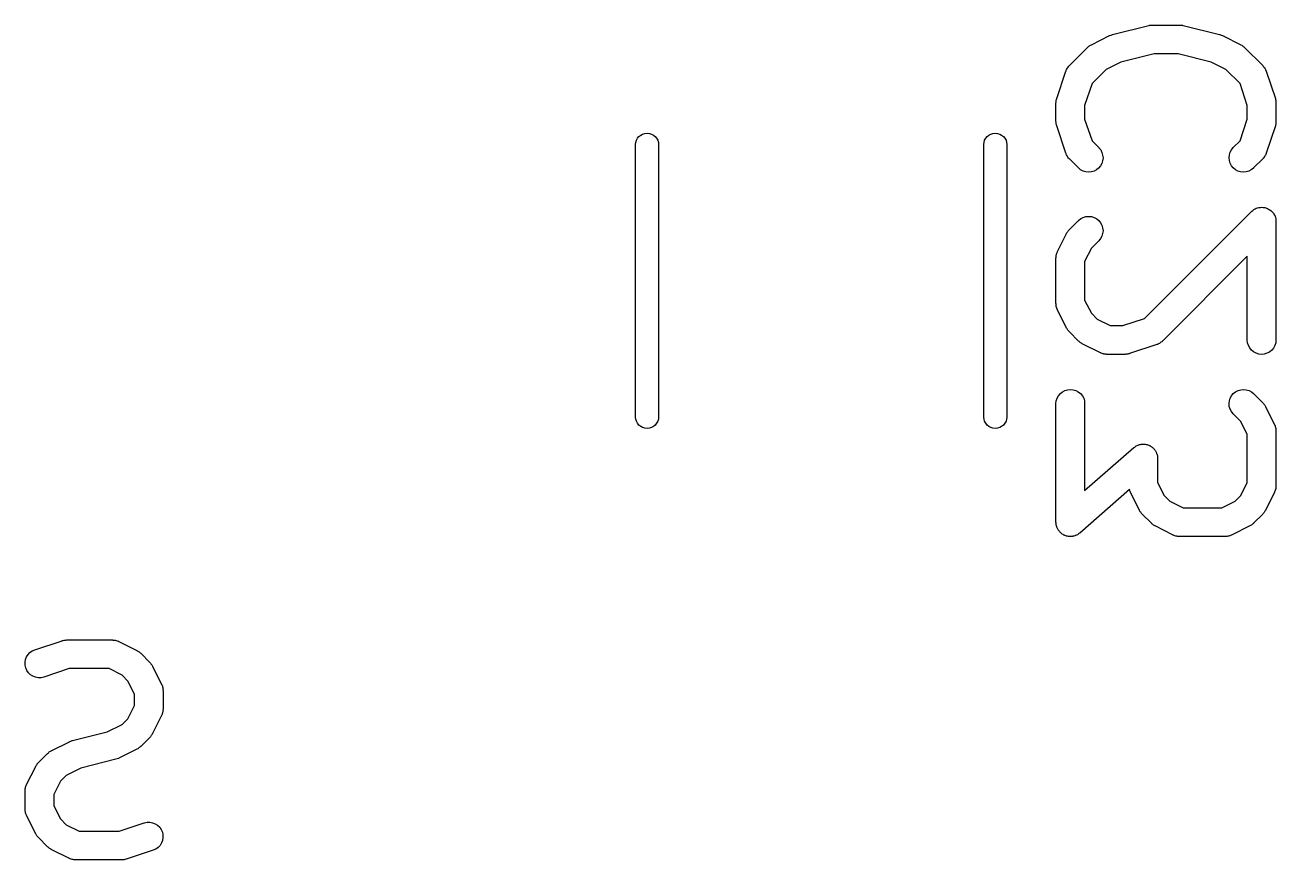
# Model space of a CAD drawing. Extents: x 60.5 to 142.6, y -115.4 to -60.2.
# Drawn here: x 105.94 to 112.48, y -93.53 to -89.16 of the extents above; entities that cross this region are included whole.
import ezdxf

# ---------------------------------------------------------------- set-up
doc = ezdxf.new("R2010")
doc.units = 0
doc.layers.add('BLACK', color=7, linetype='CONTINUOUS')

msp = doc.modelspace()

# ---------------------------------------------------------------- linework, layer by layer
at = {"layer": 'BLACK', "linetype": 'CONTINUOUS'}
for p, q in [((111.622, -89.213), (111.813, -89.1653)), ((111.813, -89.1653), (111.814, -89.1651)), ((111.814, -89.1651), (111.815, -89.1649)), ((111.815, -89.1649), (111.816, -89.1645)), ((111.816, -89.1645), (111.822, -89.1639)), ((111.822, -89.1639), (111.828, -89.1631)), ((111.828, -89.1631), (111.83, -89.1632)), ((111.83, -89.1632), (111.831, -89.1631)), ((111.831, -89.1631), (111.974, -89.1631)), ((111.974, -89.1631), (111.975, -89.1631)), ((111.975, -89.1631), (111.976, -89.1633)), ((111.976, -89.1633), (111.978, -89.1632)), ((111.978, -89.1632), (111.983, -89.1641)), ((111.983, -89.1641), (111.989, -89.1647)), ((111.989, -89.1647), (111.991, -89.1651)), ((111.991, -89.1651), (111.992, -89.1653)), ((111.992, -89.1653), (112.182, -89.213)), ((111.512, -89.2663), (111.607, -89.2186)), ((111.607, -89.2186), (111.608, -89.2182)), ((111.608, -89.2179), (111.615, -89.2155)), ((111.608, -89.218), (111.608, -89.2179)), ((111.608, -89.2182), (111.608, -89.218)), ((111.615, -89.2155), (111.622, -89.2131)), ((111.622, -89.2131), (111.622, -89.213)), ((111.622, -89.2131), (111.622, -89.2131)), ((112.182, -89.213), (112.183, -89.2132)), ((112.183, -89.2132), (112.184, -89.2133)), ((112.184, -89.2133), (112.184, -89.2134)), ((112.184, -89.2134), (112.191, -89.2159)), ((112.191, -89.2159), (112.197, -89.2183)), ((112.197, -89.2183), (112.198, -89.2185)), ((112.198, -89.2185), (112.198, -89.2186)), ((112.198, -89.2186), (112.293, -89.2663)), ((111.397, -89.3755), (111.492, -89.2803)), ((111.492, -89.2803), (111.493, -89.2796)), ((111.493, -89.2796), (111.496, -89.2769)), ((111.496, -89.2769), (111.499, -89.274)), ((111.499, -89.274), (111.502, -89.2724)), ((111.502, -89.2724), (111.504, -89.2704)), ((111.504, -89.2704), (111.508, -89.2685)), ((111.508, -89.2685), (111.512, -89.2663)), ((112.293, -89.2663), (112.294, -89.2667)), ((112.294, -89.2667), (112.298, -89.269)), ((112.298, -89.269), (112.301, -89.271)), ((112.301, -89.271), (112.304, -89.273)), ((112.304, -89.273), (112.306, -89.2747)), ((112.306, -89.2747), (112.309, -89.2776)), ((112.309, -89.2776), (112.313, -89.2803)), ((112.313, -89.2803), (112.408, -89.3755)), ((111.667, -89.3565), (111.59, -89.395)), ((111.84, -89.3131), (111.667, -89.3565)), ((111.965, -89.3131), (111.84, -89.3131)), ((112.138, -89.3565), (111.965, -89.3131)), ((112.215, -89.395), (112.138, -89.3565)), ((111.331, -89.5477), (111.379, -89.4049)), ((111.379, -89.4039), (111.38, -89.4019)), ((111.379, -89.4049), (111.379, -89.4039)), ((111.38, -89.4019), (111.381, -89.3997)), ((111.381, -89.3997), (111.383, -89.3952)), ((111.383, -89.3952), (111.385, -89.3906)), ((111.385, -89.3906), (111.387, -89.3888)), ((111.387, -89.3888), (111.388, -89.3868)), ((111.388, -89.3868), (111.391, -89.3829)), ((111.391, -89.3829), (111.394, -89.3787)), ((111.394, -89.3787), (111.396, -89.3772)), ((111.396, -89.3772), (111.397, -89.3755)), ((111.59, -89.395), (111.516, -89.4691)), ((112.289, -89.4691), (112.215, -89.395)), ((112.408, -89.3755), (112.409, -89.3763)), ((112.409, -89.3763), (112.41, -89.378)), ((112.41, -89.378), (112.412, -89.3795)), ((112.412, -89.3795), (112.414, -89.3837)), ((112.414, -89.3837), (112.418, -89.3877)), ((112.418, -89.3877), (112.419, -89.3897)), ((112.419, -89.3897), (112.42, -89.3915)), ((112.42, -89.3915), (112.422, -89.3962)), ((112.422, -89.3962), (112.424, -89.4007)), ((112.424, -89.4007), (112.425, -89.4028)), ((112.425, -89.4028), (112.426, -89.4049)), ((112.426, -89.4049), (112.474, -89.5477)), ((111.516, -89.4691), (111.477, -89.5836)), ((112.327, -89.5836), (112.289, -89.4691)), ((111.327, -89.5704), (111.328, -89.5662)), ((111.327, -89.5714), (111.327, -89.5704)), ((111.328, -89.562), (111.329, -89.5589)), ((111.328, -89.5662), (111.328, -89.562)), ((111.329, -89.5558), (111.33, -89.5518)), ((111.329, -89.5589), (111.329, -89.5558)), ((111.33, -89.5518), (111.331, -89.5477)), ((112.474, -89.5477), (112.474, -89.5487)), ((112.474, -89.5487), (112.475, -89.5528)), ((112.475, -89.5528), (112.476, -89.5569)), ((112.476, -89.5569), (112.476, -89.56)), ((112.476, -89.56), (112.477, -89.563)), ((112.477, -89.563), (112.477, -89.5672)), ((112.477, -89.5672), (112.477, -89.5714)), ((111.327, -89.6667), (111.327, -89.5714)), ((111.477, -89.5836), (111.477, -89.6545)), ((112.327, -89.6545), (112.327, -89.5836)), ((112.477, -89.5714), (112.477, -89.6667)), ((111.328, -89.6709), (111.327, -89.6667)), ((111.328, -89.6751), (111.328, -89.6709)), ((111.329, -89.6781), (111.328, -89.6751)), ((111.329, -89.6812), (111.329, -89.6781)), ((111.33, -89.6853), (111.329, -89.6812)), ((111.331, -89.6894), (111.33, -89.6853)), ((111.331, -89.6904), (111.331, -89.6894)), ((111.379, -89.8332), (111.331, -89.6904)), ((111.477, -89.6545), (111.516, -89.769)), ((112.289, -89.769), (112.327, -89.6545)), ((112.474, -89.6904), (112.426, -89.8332)), ((112.476, -89.6823), (112.474, -89.6863)), ((112.474, -89.6863), (112.474, -89.6904)), ((112.477, -89.6761), (112.476, -89.6792)), ((112.476, -89.6792), (112.476, -89.6823)), ((112.477, -89.6667), (112.477, -89.6677)), ((112.477, -89.6677), (112.477, -89.6719)), ((112.477, -89.6719), (112.477, -89.6761)), ((109.131, -89.777), (109.134, -89.7657)), ((109.134, -89.7657), (109.14, -89.7553)), ((109.14, -89.7553), (109.147, -89.7461)), ((109.147, -89.7461), (109.157, -89.7386)), ((109.157, -89.7386), (109.167, -89.733)), ((109.167, -89.733), (109.178, -89.7296)), ((109.178, -89.7296), (109.19, -89.7285)), ((109.19, -89.7285), (109.202, -89.7296)), ((109.202, -89.7296), (109.213, -89.733)), ((109.213, -89.733), (109.223, -89.7386)), ((109.223, -89.7386), (109.233, -89.7461)), ((109.233, -89.7461), (109.24, -89.7553)), ((109.24, -89.7553), (109.246, -89.7657)), ((109.246, -89.7657), (109.249, -89.777)), ((110.951, -89.777), (110.954, -89.7657)), ((110.954, -89.7657), (110.96, -89.7553)), ((110.96, -89.7553), (110.967, -89.7461)), ((110.967, -89.7461), (110.977, -89.7386)), ((110.977, -89.7386), (110.987, -89.733)), ((110.987, -89.733), (110.998, -89.7296)), ((110.998, -89.7296), (111.01, -89.7285)), ((111.01, -89.7285), (111.022, -89.7296)), ((111.022, -89.7296), (111.033, -89.733)), ((111.033, -89.733), (111.043, -89.7386)), ((111.043, -89.7386), (111.053, -89.7461)), ((111.053, -89.7461), (111.06, -89.7553)), ((111.06, -89.7553), (111.066, -89.7657)), ((111.066, -89.7657), (111.069, -89.777)), ((109.13, -89.7858), (109.131, -89.777)), ((109.13, -91.2142), (109.13, -89.7858)), ((109.249, -89.777), (109.25, -89.7858)), ((109.25, -89.7858), (109.25, -91.2142)), ((110.95, -89.7858), (110.951, -89.777)), ((110.95, -91.2142), (110.95, -89.7858)), ((111.069, -89.777), (111.07, -89.7858)), ((111.07, -89.7858), (111.07, -91.2142)), ((111.516, -89.769), (111.551, -89.8041)), ((111.551, -89.8041), (111.551, -89.8049)), ((111.551, -89.8049), (111.561, -89.8163)), ((111.561, -89.8163), (111.567, -89.8293)), ((111.567, -89.8293), (111.571, -89.8433)), ((112.234, -89.8423), (112.238, -89.8283)), ((112.238, -89.8283), (112.245, -89.8154)), ((112.245, -89.8154), (112.254, -89.8041)), ((112.254, -89.8041), (112.289, -89.769)), ((111.38, -89.8353), (111.379, -89.8332)), ((111.38, -89.8374), (111.38, -89.8353)), ((111.383, -89.8419), (111.38, -89.8374)), ((111.385, -89.8466), (111.383, -89.8419)), ((111.386, -89.8484), (111.385, -89.8466)), ((111.387, -89.8504), (111.386, -89.8484)), ((111.39, -89.8544), (111.387, -89.8504)), ((111.393, -89.8586), (111.39, -89.8544)), ((111.395, -89.8601), (111.393, -89.8586)), ((111.396, -89.8618), (111.395, -89.8601)), ((111.397, -89.8626), (111.396, -89.8618)), ((111.445, -89.9102), (111.397, -89.8626)), ((111.567, -89.8864), (111.56, -89.8993)), ((111.571, -89.8725), (111.567, -89.8864)), ((111.571, -89.8433), (111.573, -89.8579)), ((111.573, -89.8579), (111.571, -89.8725)), ((112.232, -89.8569), (112.234, -89.8423)), ((112.234, -89.8715), (112.232, -89.8569)), ((112.238, -89.8855), (112.234, -89.8715)), ((112.245, -89.8984), (112.238, -89.8855)), ((112.408, -89.8626), (112.36, -89.9102)), ((112.409, -89.8609), (112.408, -89.8626)), ((112.411, -89.8594), (112.409, -89.8609)), ((112.414, -89.8552), (112.411, -89.8594)), ((112.417, -89.8512), (112.414, -89.8552)), ((112.418, -89.8493), (112.417, -89.8512)), ((112.419, -89.8475), (112.418, -89.8493)), ((112.422, -89.8429), (112.419, -89.8475)), ((112.424, -89.8383), (112.422, -89.8429)), ((112.425, -89.8362), (112.424, -89.8383)), ((112.426, -89.8342), (112.425, -89.8362)), ((112.426, -89.8332), (112.426, -89.8342)), ((111.456, -89.9195), (111.445, -89.9102)), ((111.469, -89.9264), (111.456, -89.9195)), ((111.483, -89.9307), (111.469, -89.9264)), ((111.497, -89.9321), (111.483, -89.9307)), ((111.512, -89.9308), (111.497, -89.9321)), ((111.526, -89.9266), (111.512, -89.9308)), ((111.539, -89.9198), (111.526, -89.9266)), ((111.55, -89.9105), (111.539, -89.9198)), ((111.56, -89.8993), (111.55, -89.9105)), ((112.254, -89.9098), (112.245, -89.8984)), ((112.265, -89.9192), (112.254, -89.9098)), ((112.278, -89.9262), (112.265, -89.9192)), ((112.292, -89.9306), (112.278, -89.9262)), ((112.306, -89.9321), (112.292, -89.9306)), ((112.321, -89.9309), (112.306, -89.9321)), ((112.335, -89.9268), (112.321, -89.9309)), ((112.348, -89.92), (112.335, -89.9268)), ((112.359, -89.9109), (112.348, -89.92)), ((112.36, -89.9102), (112.359, -89.9109)), ((111.79, -90.6964), (112.349, -90.1374)), ((112.349, -90.1374), (112.35, -90.1369)), ((112.35, -90.1367), (112.356, -90.1322)), ((112.35, -90.1369), (112.35, -90.1367)), ((112.35, -90.1369), (112.35, -90.1369)), ((112.35, -90.1369), (112.35, -90.1369)), ((112.356, -90.1322), (112.361, -90.1277)), ((112.361, -90.1277), (112.362, -90.1276)), ((112.361, -90.1277), (112.361, -90.1277)), ((112.362, -90.1276), (112.368, -90.1243)), ((112.368, -90.1243), (112.374, -90.1209)), ((112.374, -90.1209), (112.375, -90.1208)), ((112.374, -90.1209), (112.374, -90.1209)), ((112.375, -90.1208), (112.381, -90.1188)), ((112.381, -90.1188), (112.388, -90.1168)), ((112.388, -90.1168), (112.388, -90.1168)), ((112.388, -90.1168), (112.389, -90.1168)), ((112.389, -90.1168), (112.396, -90.1161)), ((112.396, -90.1161), (112.403, -90.1155)), ((112.403, -90.1155), (112.403, -90.1155)), ((112.403, -90.1155), (112.41, -90.1162)), ((112.403, -90.1155), (112.403, -90.1155)), ((112.41, -90.1162), (112.417, -90.117)), ((112.417, -90.117), (112.418, -90.117)), ((112.418, -90.117), (112.418, -90.1171)), ((112.418, -90.1171), (112.424, -90.1192)), ((112.424, -90.1192), (112.431, -90.1213)), ((112.431, -90.1213), (112.432, -90.1214)), ((112.432, -90.1214), (112.432, -90.1214)), ((112.432, -90.1214), (112.438, -90.1249)), ((112.438, -90.1249), (112.444, -90.1283)), ((112.444, -90.1283), (112.444, -90.1284)), ((112.444, -90.1284), (112.445, -90.1284)), ((112.445, -90.1284), (112.45, -90.133)), ((112.45, -90.133), (112.456, -90.1376)), ((112.456, -90.1376), (112.456, -90.1377)), ((112.456, -90.1377), (112.456, -90.1378)), ((112.456, -90.1378), (112.46, -90.1433)), ((112.46, -90.1433), (112.465, -90.149)), ((112.465, -90.149), (112.465, -90.1491)), ((112.465, -90.1491), (112.465, -90.1492)), ((112.465, -90.1492), (112.468, -90.1556)), ((112.468, -90.1556), (112.472, -90.1619)), ((111.397, -90.2327), (111.445, -90.1851)), ((111.445, -90.1843), (111.457, -90.1752)), ((111.445, -90.1851), (111.445, -90.1843)), ((111.457, -90.1752), (111.47, -90.1685)), ((111.47, -90.1685), (111.484, -90.1644)), ((111.484, -90.1644), (111.498, -90.1631)), ((111.498, -90.1631), (111.513, -90.1647)), ((111.513, -90.1647), (111.527, -90.1691)), ((111.527, -90.1691), (111.54, -90.1761)), ((111.54, -90.1761), (111.551, -90.1854)), ((111.551, -90.1854), (111.56, -90.1968)), ((111.56, -90.1968), (111.567, -90.2098)), ((111.567, -90.2098), (111.571, -90.2238)), ((111.571, -90.2238), (111.573, -90.2384)), ((112.472, -90.1619), (112.472, -90.162)), ((112.472, -90.162), (112.472, -90.1621)), ((112.472, -90.1621), (112.474, -90.1691)), ((112.474, -90.1691), (112.476, -90.1759)), ((112.476, -90.1759), (112.476, -90.176)), ((112.476, -90.176), (112.476, -90.1762)), ((112.476, -90.1762), (112.477, -90.1833)), ((112.477, -90.1833), (112.477, -90.1905)), ((112.477, -90.1905), (112.477, -90.8095)), ((111.335, -90.3474), (111.383, -90.2522)), ((111.383, -90.2512), (111.386, -90.2477)), ((111.383, -90.2522), (111.383, -90.2512)), ((111.386, -90.2477), (111.388, -90.244)), ((111.388, -90.244), (111.39, -90.2416)), ((111.39, -90.2416), (111.391, -90.239)), ((111.391, -90.239), (111.394, -90.2359)), ((111.394, -90.2359), (111.397, -90.2327)), ((111.56, -90.2798), (111.551, -90.2911)), ((111.567, -90.2669), (111.56, -90.2798)), ((111.571, -90.2529), (111.567, -90.2669)), ((111.573, -90.2384), (111.571, -90.2529)), ((111.332, -90.3563), (111.333, -90.3514)), ((111.333, -90.3514), (111.335, -90.3495)), ((111.335, -90.3495), (111.335, -90.3474)), ((111.512, -90.3301), (111.477, -90.3987)), ((111.551, -90.2911), (111.512, -90.3301)), ((111.327, -90.3799), (111.328, -90.3777)), ((111.327, -90.381), (111.327, -90.3799)), ((111.327, -90.619), (111.327, -90.381)), ((111.328, -90.3704), (111.329, -90.3654)), ((111.328, -90.3755), (111.328, -90.3704)), ((111.328, -90.3777), (111.328, -90.3755)), ((111.329, -90.3654), (111.33, -90.3633)), ((111.33, -90.3611), (111.332, -90.3563)), ((111.33, -90.3633), (111.33, -90.3611)), ((111.477, -90.3987), (111.477, -90.6013)), ((112.327, -90.3715), (111.884, -90.8149)), ((112.327, -90.8095), (112.327, -90.3715)), ((111.477, -90.6013), (111.512, -90.6699)), ((111.328, -90.6212), (111.327, -90.619)), ((111.328, -90.6234), (111.328, -90.6212)), ((111.328, -90.6285), (111.328, -90.6234)), ((111.329, -90.6336), (111.328, -90.6285)), ((111.329, -90.6357), (111.329, -90.6336)), ((111.33, -90.6379), (111.329, -90.6357)), ((111.332, -90.6427), (111.33, -90.6379)), ((111.333, -90.6476), (111.332, -90.6427)), ((111.334, -90.6496), (111.333, -90.6476)), ((111.335, -90.6516), (111.334, -90.6496)), ((111.335, -90.6526), (111.335, -90.6516)), ((111.383, -90.7478), (111.335, -90.6526)), ((111.512, -90.6699), (111.542, -90.7003)), ((111.542, -90.7003), (111.611, -90.7345)), ((111.611, -90.7345), (111.676, -90.7345)), ((111.676, -90.7345), (111.79, -90.6964)), ((111.385, -90.7514), (111.383, -90.7478)), ((111.387, -90.7551), (111.385, -90.7514)), ((111.389, -90.7576), (111.387, -90.7551)), ((111.391, -90.7602), (111.389, -90.7576)), ((111.394, -90.7633), (111.391, -90.7602)), ((111.396, -90.7666), (111.394, -90.7633)), ((111.397, -90.7673), (111.396, -90.7666)), ((111.445, -90.8149), (111.397, -90.7673)), ((112.329, -90.8241), (112.327, -90.8095)), ((112.477, -90.8106), (112.476, -90.8251)), ((112.477, -90.8095), (112.477, -90.8106)), ((111.448, -90.8176), (111.445, -90.8149)), ((111.451, -90.8205), (111.448, -90.8176)), ((111.453, -90.8222), (111.451, -90.8205)), ((111.456, -90.8242), (111.453, -90.8222)), ((111.46, -90.8262), (111.456, -90.8242)), ((111.463, -90.8285), (111.46, -90.8262)), ((111.464, -90.829), (111.463, -90.8285)), ((111.559, -90.8766), (111.464, -90.829)), ((111.561, -90.8774), (111.559, -90.8766)), ((111.563, -90.8785), (111.561, -90.8774)), ((111.855, -90.8331), (111.712, -90.8807)), ((111.857, -90.8322), (111.855, -90.8331)), ((111.859, -90.8315), (111.857, -90.8322)), ((111.863, -90.8292), (111.859, -90.8315)), ((111.868, -90.8271), (111.863, -90.8292)), ((111.87, -90.8258), (111.868, -90.8271)), ((111.872, -90.8248), (111.87, -90.8258)), ((111.876, -90.8216), (111.872, -90.8248)), ((111.88, -90.8186), (111.876, -90.8216)), ((111.882, -90.8171), (111.88, -90.8186)), ((111.883, -90.8157), (111.882, -90.8171)), ((111.884, -90.8149), (111.883, -90.8157)), ((112.333, -90.8381), (112.329, -90.8241)), ((112.34, -90.851), (112.333, -90.8381)), ((112.349, -90.8624), (112.34, -90.851)), ((112.36, -90.8717), (112.349, -90.8624)), ((112.373, -90.8787), (112.36, -90.8717)), ((112.443, -90.8723), (112.43, -90.8791)), ((112.455, -90.8631), (112.443, -90.8723)), ((112.464, -90.8519), (112.455, -90.8631)), ((112.471, -90.8391), (112.464, -90.8519)), ((112.476, -90.8251), (112.471, -90.8391)), ((111.568, -90.88), (111.563, -90.8785)), ((111.573, -90.8818), (111.568, -90.88)), ((111.575, -90.8822), (111.573, -90.8818)), ((111.577, -90.8829), (111.575, -90.8822)), ((111.582, -90.8835), (111.577, -90.8829)), ((111.587, -90.8843), (111.582, -90.8835)), ((111.59, -90.8843), (111.587, -90.8843)), ((111.592, -90.8845), (111.59, -90.8843)), ((111.593, -90.8845), (111.592, -90.8845)), ((111.688, -90.8845), (111.593, -90.8845)), ((111.692, -90.8841), (111.688, -90.8845)), ((111.697, -90.8841), (111.692, -90.8841)), ((111.7, -90.8834), (111.697, -90.8841)), ((111.703, -90.8831), (111.7, -90.8834)), ((111.707, -90.8819), (111.703, -90.8831)), ((111.711, -90.881), (111.707, -90.8819)), ((111.712, -90.8807), (111.711, -90.881)), ((112.387, -90.883), (112.373, -90.8787)), ((112.402, -90.8845), (112.387, -90.883)), ((112.416, -90.8832), (112.402, -90.8845)), ((112.43, -90.8791), (112.416, -90.8832)), ((111.361, -91.0801), (111.374, -91.0733)), ((111.374, -91.0733), (111.388, -91.0692)), ((111.388, -91.0692), (111.403, -91.0679)), ((111.403, -91.0679), (111.417, -91.0694)), ((111.417, -91.0694), (111.431, -91.0737)), ((111.431, -91.0737), (111.444, -91.0807)), ((112.266, -91.0802), (112.279, -91.0734)), ((112.279, -91.0734), (112.293, -91.0692)), ((112.293, -91.0692), (112.307, -91.0679)), ((112.307, -91.0679), (112.322, -91.0693)), ((112.322, -91.0693), (112.336, -91.0736)), ((112.336, -91.0736), (112.349, -91.0805)), ((111.327, -91.1418), (111.329, -91.1273)), ((111.329, -91.1273), (111.333, -91.1133)), ((111.333, -91.1133), (111.34, -91.1005)), ((111.34, -91.1005), (111.35, -91.0893)), ((111.35, -91.0893), (111.361, -91.0801)), ((111.444, -91.0807), (111.456, -91.09)), ((111.456, -91.09), (111.465, -91.1014)), ((111.465, -91.1014), (111.472, -91.1143)), ((111.472, -91.1143), (111.476, -91.1283)), ((111.476, -91.1283), (111.477, -91.1429)), ((112.232, -91.1421), (112.234, -91.1275)), ((112.234, -91.1275), (112.238, -91.1136)), ((112.238, -91.1136), (112.245, -91.1007)), ((112.245, -91.1007), (112.254, -91.0895)), ((112.254, -91.0895), (112.266, -91.0802)), ((112.349, -91.0805), (112.36, -91.0898)), ((112.36, -91.0898), (112.408, -91.1374)), ((112.408, -91.1374), (112.409, -91.1382)), ((112.409, -91.1382), (112.411, -91.1415)), ((111.327, -91.1429), (111.327, -91.1418)), ((111.327, -91.7619), (111.327, -91.1429)), ((111.477, -91.1429), (111.477, -91.5966)), ((112.233, -91.1567), (112.232, -91.1421)), ((112.238, -91.1707), (112.233, -91.1567)), ((112.244, -91.1837), (112.238, -91.1707)), ((112.253, -91.1951), (112.244, -91.1837)), ((112.254, -91.1959), (112.253, -91.1951)), ((112.293, -91.2349), (112.254, -91.1959)), ((112.411, -91.1415), (112.414, -91.1445)), ((112.414, -91.1445), (112.416, -91.1472)), ((112.416, -91.1472), (112.418, -91.1496)), ((112.418, -91.1496), (112.42, -91.1534)), ((112.42, -91.1534), (112.422, -91.1569)), ((112.422, -91.1569), (112.469, -91.2522)), ((109.131, -91.223), (109.13, -91.2142)), ((109.134, -91.2343), (109.131, -91.223)), ((109.14, -91.2447), (109.134, -91.2343)), ((109.147, -91.2539), (109.14, -91.2447)), ((109.157, -91.2614), (109.147, -91.2539)), ((109.167, -91.267), (109.157, -91.2614)), ((109.178, -91.2704), (109.167, -91.267)), ((109.19, -91.2715), (109.178, -91.2704)), ((109.202, -91.2704), (109.19, -91.2715)), ((109.213, -91.267), (109.202, -91.2704)), ((109.223, -91.2614), (109.213, -91.267)), ((109.233, -91.2539), (109.223, -91.2614)), ((109.24, -91.2447), (109.233, -91.2539)), ((109.246, -91.2343), (109.24, -91.2447)), ((109.249, -91.223), (109.246, -91.2343)), ((109.25, -91.2142), (109.249, -91.223)), ((110.951, -91.223), (110.95, -91.2142)), ((110.954, -91.2343), (110.951, -91.223)), ((110.96, -91.2447), (110.954, -91.2343)), ((110.967, -91.2539), (110.96, -91.2447)), ((110.977, -91.2614), (110.967, -91.2539)), ((110.987, -91.267), (110.977, -91.2614)), ((110.998, -91.2704), (110.987, -91.267)), ((111.01, -91.2715), (110.998, -91.2704)), ((111.022, -91.2704), (111.01, -91.2715)), ((111.033, -91.267), (111.022, -91.2704)), ((111.043, -91.2614), (111.033, -91.267)), ((111.053, -91.2539), (111.043, -91.2614)), ((111.06, -91.2447), (111.053, -91.2539)), ((111.066, -91.2343), (111.06, -91.2447)), ((111.069, -91.223), (111.066, -91.2343)), ((111.07, -91.2142), (111.069, -91.223)), ((112.327, -91.3034), (112.293, -91.2349)), ((112.469, -91.2522), (112.47, -91.2531)), ((112.47, -91.2531), (112.471, -91.2552)), ((112.471, -91.2552), (112.472, -91.2571)), ((112.472, -91.2571), (112.473, -91.262)), ((112.473, -91.262), (112.475, -91.2669)), ((112.475, -91.2669), (112.475, -91.269)), ((112.475, -91.269), (112.476, -91.2711)), ((112.327, -91.5537), (112.327, -91.3034)), ((112.476, -91.2711), (112.476, -91.2763)), ((112.476, -91.2763), (112.477, -91.2813)), ((112.477, -91.2813), (112.477, -91.2835)), ((112.477, -91.2835), (112.477, -91.2857)), ((112.477, -91.2857), (112.477, -91.5714)), ((111.477, -91.5966), (111.734, -91.3721)), ((111.734, -91.3721), (111.735, -91.3714)), ((111.735, -91.3714), (111.739, -91.3688)), ((111.739, -91.3688), (111.742, -91.3658)), ((111.742, -91.3658), (111.745, -91.3646)), ((111.745, -91.3646), (111.747, -91.3631)), ((111.747, -91.3631), (111.751, -91.3612)), ((111.751, -91.3612), (111.755, -91.359)), ((111.755, -91.359), (111.758, -91.3583)), ((111.758, -91.3583), (111.76, -91.3572)), ((111.76, -91.3572), (111.765, -91.3562)), ((111.765, -91.3562), (111.769, -91.3549)), ((111.769, -91.3549), (111.772, -91.3547)), ((111.772, -91.3547), (111.774, -91.3541)), ((111.774, -91.3541), (111.779, -91.354)), ((111.779, -91.354), (111.784, -91.3536)), ((111.784, -91.3536), (111.786, -91.3538)), ((111.786, -91.3538), (111.789, -91.3538)), ((111.789, -91.3538), (111.794, -91.3546)), ((111.794, -91.3546), (111.798, -91.3551)), ((111.798, -91.3551), (111.801, -91.3559)), ((111.801, -91.3559), (111.804, -91.3563)), ((111.804, -91.3563), (111.808, -91.358)), ((111.808, -91.358), (111.812, -91.3594)), ((111.812, -91.3594), (111.815, -91.3607)), ((111.815, -91.3607), (111.817, -91.3616)), ((111.817, -91.3616), (111.821, -91.3642)), ((111.821, -91.3642), (111.825, -91.3664)), ((111.825, -91.3664), (111.827, -91.3681)), ((111.827, -91.3681), (111.83, -91.3695)), ((111.83, -91.3695), (111.833, -91.3727)), ((111.833, -91.3727), (111.837, -91.3757)), ((111.837, -91.3757), (111.838, -91.3778)), ((111.838, -91.3778), (111.84, -91.3796)), ((111.84, -91.3796), (111.843, -91.3834)), ((111.843, -91.3834), (111.846, -91.3871)), ((111.846, -91.3871), (111.847, -91.3894)), ((111.847, -91.3894), (111.849, -91.3915)), ((111.849, -91.3915), (111.85, -91.3958)), ((111.85, -91.3958), (111.853, -91.4)), ((111.853, -91.4), (111.853, -91.4025)), ((111.853, -91.4025), (111.855, -91.4049)), ((111.855, -91.4049), (111.856, -91.4095)), ((111.856, -91.4095), (111.857, -91.414)), ((111.857, -91.414), (111.857, -91.4166)), ((111.857, -91.4166), (111.858, -91.4192)), ((111.858, -91.4192), (111.858, -91.4239)), ((111.858, -91.4239), (111.858, -91.4286)), ((111.858, -91.4286), (111.858, -91.5537)), ((111.711, -91.5914), (111.452, -91.8183)), ((111.713, -91.5951), (111.711, -91.5914)), ((111.714, -91.6), (111.713, -91.5951)), ((111.858, -91.5537), (111.893, -91.6222)), ((112.293, -91.6222), (112.327, -91.5537)), ((112.473, -91.5961), (112.471, -91.601)), ((112.475, -91.5913), (112.473, -91.5961)), ((112.476, -91.587), (112.475, -91.5891)), ((112.475, -91.5891), (112.475, -91.5913)), ((112.477, -91.5769), (112.476, -91.5819)), ((112.476, -91.5819), (112.476, -91.587)), ((112.477, -91.5714), (112.477, -91.5725)), ((112.477, -91.5725), (112.477, -91.5747)), ((112.477, -91.5747), (112.477, -91.5769)), ((111.715, -91.602), (111.714, -91.6)), ((111.716, -91.604), (111.715, -91.602)), ((111.716, -91.605), (111.716, -91.604)), ((111.764, -91.7002), (111.716, -91.605)), ((111.893, -91.6222), (111.923, -91.6526)), ((111.923, -91.6526), (111.992, -91.6869)), ((112.194, -91.6869), (112.263, -91.6526)), ((112.263, -91.6526), (112.293, -91.6222)), ((112.469, -91.605), (112.422, -91.7002)), ((112.47, -91.6029), (112.469, -91.605)), ((112.471, -91.601), (112.47, -91.6029)), ((111.766, -91.7038), (111.764, -91.7002)), ((111.768, -91.7075), (111.766, -91.7038)), ((111.77, -91.71), (111.768, -91.7075)), ((111.772, -91.7126), (111.77, -91.71)), ((111.775, -91.7157), (111.772, -91.7126)), ((111.777, -91.719), (111.775, -91.7157)), ((111.778, -91.7197), (111.777, -91.719)), ((111.826, -91.7673), (111.778, -91.7197)), ((111.992, -91.6869), (112.194, -91.6869)), ((112.408, -91.7197), (112.36, -91.7673)), ((112.41, -91.7164), (112.408, -91.7197)), ((112.413, -91.7134), (112.41, -91.7164)), ((112.415, -91.7108), (112.413, -91.7134)), ((112.417, -91.7084), (112.415, -91.7108)), ((112.419, -91.7047), (112.417, -91.7084)), ((112.421, -91.7011), (112.419, -91.7047)), ((112.422, -91.7002), (112.421, -91.7011)), ((111.328, -91.7666), (111.327, -91.7619)), ((111.328, -91.7713), (111.328, -91.7666)), ((111.329, -91.7739), (111.328, -91.7713)), ((111.329, -91.7765), (111.329, -91.7739)), ((111.33, -91.781), (111.329, -91.7765)), ((111.331, -91.7856), (111.33, -91.781)), ((111.332, -91.788), (111.331, -91.7856)), ((111.333, -91.7905), (111.332, -91.788)), ((111.335, -91.7946), (111.333, -91.7905)), ((111.829, -91.77), (111.826, -91.7673)), ((111.832, -91.7729), (111.829, -91.77)), ((111.834, -91.7746), (111.832, -91.7729)), ((111.837, -91.7766), (111.834, -91.7746)), ((111.841, -91.7786), (111.837, -91.7766)), ((111.844, -91.7809), (111.841, -91.7786)), ((111.845, -91.7814), (111.844, -91.7809)), ((111.94, -91.829), (111.845, -91.7814)), ((112.341, -91.7814), (112.245, -91.829)), ((112.344, -91.7791), (112.341, -91.7814)), ((112.348, -91.7772), (112.344, -91.7791)), ((112.35, -91.7752), (112.348, -91.7772)), ((112.353, -91.7736), (112.35, -91.7752)), ((112.356, -91.7707), (112.353, -91.7736)), ((112.359, -91.7681), (112.356, -91.7707)), ((112.36, -91.7673), (112.359, -91.7681)), ((111.337, -91.7989), (111.335, -91.7946)), ((111.339, -91.8011), (111.337, -91.7989)), ((111.34, -91.8034), (111.339, -91.8011)), ((111.343, -91.8071), (111.34, -91.8034)), ((111.346, -91.8109), (111.343, -91.8071)), ((111.347, -91.8127), (111.346, -91.8109)), ((111.349, -91.8148), (111.347, -91.8127)), ((111.353, -91.8178), (111.349, -91.8148)), ((111.356, -91.821), (111.353, -91.8178)), ((111.358, -91.8224), (111.356, -91.821)), ((111.36, -91.8241), (111.358, -91.8224)), ((111.365, -91.8263), (111.36, -91.8241)), ((111.369, -91.8288), (111.365, -91.8263)), ((111.371, -91.8298), (111.369, -91.8288)), ((111.373, -91.831), (111.371, -91.8298)), ((111.378, -91.8324), (111.373, -91.831)), ((111.382, -91.8341), (111.378, -91.8324)), ((111.385, -91.8346), (111.382, -91.8341)), ((111.387, -91.8354), (111.385, -91.8346)), ((111.392, -91.8359), (111.387, -91.8354)), ((111.397, -91.8367), (111.392, -91.8359)), ((111.399, -91.8366), (111.397, -91.8367)), ((111.402, -91.8369), (111.399, -91.8366)), ((111.407, -91.8365), (111.402, -91.8369)), ((111.411, -91.8364), (111.407, -91.8365)), ((111.414, -91.8358), (111.411, -91.8364)), ((111.416, -91.8356), (111.414, -91.8358)), ((111.421, -91.8342), (111.416, -91.8356)), ((111.426, -91.8332), (111.421, -91.8342)), ((111.428, -91.8322), (111.426, -91.8332)), ((111.43, -91.8314), (111.428, -91.8322)), ((111.435, -91.8293), (111.43, -91.8314)), ((111.439, -91.8274), (111.435, -91.8293)), ((111.441, -91.8259), (111.439, -91.8274)), ((111.443, -91.8247), (111.441, -91.8259)), ((111.447, -91.8217), (111.443, -91.8247)), ((111.451, -91.819), (111.447, -91.8217)), ((111.452, -91.8183), (111.451, -91.819)), ((111.942, -91.8298), (111.94, -91.829)), ((111.944, -91.8308), (111.942, -91.8298)), ((111.949, -91.8324), (111.944, -91.8308)), ((111.954, -91.8342), (111.949, -91.8324)), ((111.956, -91.8346), (111.954, -91.8342)), ((111.958, -91.8353), (111.956, -91.8346)), ((111.963, -91.8358), (111.958, -91.8353)), ((111.968, -91.8367), (111.963, -91.8358)), ((111.971, -91.8367), (111.968, -91.8367)), ((111.973, -91.8369), (111.971, -91.8367)), ((111.974, -91.8369), (111.973, -91.8369)), ((112.212, -91.8369), (111.974, -91.8369)), ((112.214, -91.8367), (112.212, -91.8369)), ((112.216, -91.8368), (112.214, -91.8367)), ((112.221, -91.836), (112.216, -91.8368)), ((112.226, -91.8355), (112.221, -91.836)), ((112.229, -91.8348), (112.226, -91.8355)), ((112.231, -91.8345), (112.229, -91.8348)), ((112.236, -91.8327), (112.231, -91.8345)), ((112.24, -91.8312), (112.236, -91.8327)), ((112.242, -91.8302), (112.24, -91.8312)), ((112.245, -91.8294), (112.242, -91.8302)), ((112.245, -91.829), (112.245, -91.8294)), ((105.991, -92.4288), (106.133, -92.3812)), ((106.133, -92.3812), (106.134, -92.3809)), ((106.134, -92.3809), (106.139, -92.38)), ((106.139, -92.38), (106.143, -92.3788)), ((106.143, -92.3788), (106.146, -92.3785)), ((106.146, -92.3785), (106.149, -92.3779)), ((106.149, -92.3779), (106.153, -92.3778)), ((106.153, -92.3778), (106.157, -92.3774)), ((106.157, -92.3774), (106.395, -92.3774)), ((106.395, -92.3774), (106.396, -92.3774)), ((106.396, -92.3774), (106.398, -92.3776)), ((106.398, -92.3776), (106.401, -92.3776)), ((106.401, -92.3776), (106.406, -92.3784)), ((106.406, -92.3784), (106.411, -92.379)), ((106.411, -92.379), (106.413, -92.3797)), ((106.413, -92.3797), (106.415, -92.3801)), ((106.415, -92.3801), (106.42, -92.3819)), ((106.42, -92.3819), (106.425, -92.3834)), ((105.955, -92.4539), (105.965, -92.4433)), ((105.965, -92.4433), (105.977, -92.4348)), ((105.977, -92.4348), (105.991, -92.4288)), ((106.425, -92.3834), (106.427, -92.3845)), ((106.427, -92.3845), (106.429, -92.3853)), ((106.429, -92.3853), (106.524, -92.4329)), ((106.524, -92.4329), (106.525, -92.4334)), ((106.525, -92.4334), (106.528, -92.4357)), ((106.528, -92.4357), (106.532, -92.4377)), ((106.532, -92.4377), (106.535, -92.4397)), ((106.535, -92.4397), (106.537, -92.4414)), ((106.537, -92.4414), (106.54, -92.4443)), ((106.54, -92.4443), (106.544, -92.447)), ((106.544, -92.447), (106.591, -92.4946)), ((105.94, -92.4943), (105.942, -92.4799)), ((105.94, -92.5089), (105.94, -92.4943)), ((105.943, -92.5232), (105.94, -92.5089)), ((105.942, -92.4799), (105.947, -92.4662)), ((105.947, -92.4662), (105.955, -92.4539)), ((106.591, -92.4946), (106.592, -92.4953)), ((106.592, -92.4953), (106.594, -92.4986)), ((106.594, -92.4986), (106.597, -92.5017)), ((106.597, -92.5017), (106.599, -92.5043)), ((106.599, -92.5043), (106.601, -92.5068)), ((106.601, -92.5068), (106.603, -92.5105)), ((106.603, -92.5105), (106.605, -92.5141)), ((105.949, -92.5366), (105.943, -92.5232)), ((105.957, -92.5486), (105.949, -92.5366)), ((105.968, -92.5588), (105.957, -92.5486)), ((105.98, -92.5667), (105.968, -92.5588)), ((105.994, -92.5721), (105.98, -92.5667)), ((106.008, -92.5747), (105.994, -92.5721)), ((106.023, -92.5745), (106.008, -92.5747)), ((106.037, -92.5715), (106.023, -92.5745)), ((106.038, -92.5712), (106.037, -92.5715)), ((106.169, -92.5274), (106.038, -92.5712)), ((106.378, -92.5274), (106.169, -92.5274)), ((106.446, -92.5616), (106.378, -92.5274)), ((106.476, -92.592), (106.446, -92.5616)), ((106.605, -92.5141), (106.653, -92.6093)), ((106.511, -92.6606), (106.476, -92.592)), ((106.653, -92.6093), (106.653, -92.6103)), ((106.653, -92.6103), (106.654, -92.6123)), ((106.654, -92.6123), (106.655, -92.6143)), ((106.655, -92.6143), (106.657, -92.6192)), ((106.657, -92.6192), (106.658, -92.624)), ((106.658, -92.624), (106.659, -92.6262)), ((106.659, -92.6262), (106.659, -92.6283)), ((106.659, -92.6283), (106.66, -92.6334)), ((106.66, -92.6334), (106.661, -92.6385)), ((106.661, -92.6385), (106.66, -92.6407)), ((106.66, -92.6407), (106.661, -92.6429)), ((106.661, -92.6429), (106.661, -92.7381)), ((106.511, -92.7204), (106.511, -92.6606)), ((106.476, -92.7889), (106.511, -92.7204)), ((106.653, -92.7716), (106.605, -92.8669)), ((106.654, -92.7696), (106.653, -92.7716)), ((106.655, -92.7676), (106.654, -92.7696)), ((106.656, -92.7628), (106.655, -92.7676)), ((106.658, -92.758), (106.656, -92.7628)), ((106.659, -92.7537), (106.658, -92.7558)), ((106.658, -92.7558), (106.658, -92.758)), ((106.66, -92.7486), (106.659, -92.7537)), ((106.661, -92.7391), (106.66, -92.7413)), ((106.66, -92.7413), (106.661, -92.7435)), ((106.661, -92.7435), (106.66, -92.7486)), ((106.661, -92.7381), (106.661, -92.7391)), ((106.369, -92.8578), (106.446, -92.8193)), ((106.446, -92.8193), (106.476, -92.7889)), ((106.179, -92.906), (106.186, -92.9036)), ((106.186, -92.9035), (106.187, -92.9034)), ((106.186, -92.9036), (106.186, -92.9035)), ((106.187, -92.9034), (106.369, -92.8578)), ((106.591, -92.8864), (106.544, -92.934)), ((106.594, -92.8831), (106.591, -92.8864)), ((106.597, -92.8801), (106.594, -92.8831)), ((106.598, -92.8775), (106.597, -92.8801)), ((106.6, -92.8751), (106.598, -92.8775)), ((106.602, -92.8713), (106.6, -92.8751)), ((106.605, -92.8678), (106.602, -92.8713)), ((106.605, -92.8669), (106.605, -92.8678)), ((106.056, -92.9708), (106.057, -92.97)), ((106.057, -92.97), (106.061, -92.9674)), ((106.061, -92.9674), (106.064, -92.9645)), ((106.064, -92.9645), (106.066, -92.9629)), ((106.066, -92.9629), (106.069, -92.9609)), ((106.069, -92.9609), (106.072, -92.959)), ((106.072, -92.959), (106.076, -92.9567)), ((106.076, -92.9567), (106.171, -92.9091)), ((106.171, -92.9091), (106.172, -92.9086)), ((106.172, -92.9085), (106.173, -92.9083)), ((106.172, -92.9086), (106.172, -92.9085)), ((106.173, -92.9083), (106.179, -92.906)), ((106.524, -92.948), (106.429, -92.9957)), ((106.528, -92.9458), (106.524, -92.948)), ((106.531, -92.9439), (106.528, -92.9458)), ((106.534, -92.9419), (106.531, -92.9439)), ((106.536, -92.9402), (106.534, -92.9419)), ((106.539, -92.9373), (106.536, -92.9402)), ((106.543, -92.9347), (106.539, -92.9373)), ((106.544, -92.934), (106.543, -92.9347)), ((105.995, -93.037), (105.998, -93.0334)), ((105.998, -93.0334), (106, -93.0297)), ((106, -93.0297), (106.002, -93.0273)), ((106.002, -93.0273), (106.003, -93.0247)), ((106.003, -93.0247), (106.006, -93.0216)), ((106.006, -93.0216), (106.009, -93.0184)), ((106.009, -93.0184), (106.056, -92.9708)), ((106.413, -93.0013), (106.231, -93.047)), ((106.414, -93.0012), (106.413, -93.0013)), ((106.421, -92.9988), (106.414, -93.0012)), ((106.414, -93.0012), (106.414, -93.0012)), ((106.427, -92.9964), (106.421, -92.9988)), ((106.428, -92.9962), (106.427, -92.9964)), ((106.429, -92.9957), (106.428, -92.9961)), ((106.428, -92.9961), (106.428, -92.9962)), ((105.947, -93.1331), (105.995, -93.0379)), ((105.995, -93.0379), (105.995, -93.037)), ((106.154, -93.0854), (106.124, -93.1159)), ((106.231, -93.047), (106.154, -93.0854)), ((105.939, -93.1612), (105.94, -93.1562)), ((105.94, -93.1634), (105.939, -93.1612)), ((105.939, -93.1656), (105.94, -93.1634)), ((105.939, -93.1667), (105.939, -93.1656)), ((105.94, -93.1562), (105.941, -93.1511)), ((105.941, -93.1511), (105.942, -93.149)), ((105.942, -93.1468), (105.944, -93.142)), ((105.942, -93.149), (105.942, -93.1468)), ((105.944, -93.142), (105.945, -93.1371)), ((105.945, -93.1371), (105.946, -93.1352)), ((105.946, -93.1352), (105.947, -93.1331)), ((106.124, -93.1159), (106.089, -93.1844)), ((105.939, -93.2619), (105.939, -93.1667)), ((106.089, -93.1844), (106.089, -93.2442)), ((105.939, -93.2641), (105.939, -93.2619)), ((105.939, -93.2663), (105.939, -93.2641)), ((105.94, -93.2714), (105.939, -93.2663)), ((105.941, -93.2765), (105.94, -93.2714)), ((105.941, -93.2786), (105.941, -93.2765)), ((105.942, -93.2808), (105.941, -93.2786)), ((105.943, -93.2856), (105.942, -93.2808)), ((105.945, -93.2905), (105.943, -93.2856)), ((105.946, -93.2924), (105.945, -93.2905)), ((105.947, -93.2945), (105.946, -93.2924)), ((105.947, -93.2954), (105.947, -93.2945)), ((105.995, -93.3907), (105.947, -93.2954)), ((106.089, -93.2442), (106.124, -93.3127)), ((106.124, -93.3127), (106.154, -93.3431)), ((106.154, -93.3431), (106.222, -93.3774)), ((106.431, -93.3774), (106.562, -93.3336)), ((106.562, -93.3336), (106.563, -93.3333)), ((106.563, -93.3333), (106.577, -93.3302)), ((106.577, -93.3302), (106.592, -93.33)), ((106.592, -93.33), (106.606, -93.3327)), ((106.606, -93.3327), (106.62, -93.338)), ((106.62, -93.338), (106.632, -93.346)), ((106.632, -93.346), (106.643, -93.3561)), ((106.643, -93.3561), (106.651, -93.3681)), ((105.997, -93.3943), (105.995, -93.3907)), ((105.999, -93.398), (105.997, -93.3943)), ((106.001, -93.4004), (105.999, -93.398)), ((106.003, -93.4031), (106.001, -93.4004)), ((106.006, -93.4061), (106.003, -93.4031)), ((106.008, -93.4094), (106.006, -93.4061)), ((106.009, -93.4102), (106.008, -93.4094)), ((106.056, -93.4578), (106.009, -93.4102)), ((106.222, -93.3774), (106.431, -93.3774)), ((106.651, -93.3681), (106.657, -93.3815)), ((106.658, -93.4249), (106.653, -93.4385)), ((106.657, -93.3815), (106.66, -93.3958)), ((106.66, -93.4105), (106.658, -93.4249)), ((106.66, -93.3958), (106.66, -93.4105)), ((106.06, -93.4605), (106.056, -93.4578)), ((106.063, -93.4634), (106.06, -93.4605)), ((106.065, -93.4651), (106.063, -93.4634)), ((106.068, -93.4671), (106.065, -93.4651)), ((106.072, -93.4691), (106.068, -93.4671)), ((106.075, -93.4714), (106.072, -93.4691)), ((106.076, -93.4718), (106.075, -93.4714)), ((106.171, -93.5195), (106.076, -93.4718)), ((106.609, -93.4759), (106.467, -93.5235)), ((106.623, -93.47), (106.609, -93.4759)), ((106.635, -93.4615), (106.623, -93.47)), ((106.645, -93.4509), (106.635, -93.4615)), ((106.653, -93.4385), (106.645, -93.4509)), ((106.173, -93.5203), (106.171, -93.5195)), ((106.175, -93.5213), (106.173, -93.5203)), ((106.18, -93.5229), (106.175, -93.5213)), ((106.185, -93.5247), (106.18, -93.5229)), ((106.187, -93.5251), (106.185, -93.5247)), ((106.189, -93.5257), (106.187, -93.5251)), ((106.194, -93.5263), (106.189, -93.5257)), ((106.199, -93.5272), (106.194, -93.5263)), ((106.202, -93.5271), (106.199, -93.5272)), ((106.204, -93.5274), (106.202, -93.5271)), ((106.205, -93.5274), (106.204, -93.5274)), ((106.443, -93.5274), (106.205, -93.5274)), ((106.447, -93.527), (106.443, -93.5274)), ((106.451, -93.5269), (106.447, -93.527)), ((106.454, -93.5263), (106.451, -93.5269)), ((106.457, -93.526), (106.454, -93.5263)), ((106.461, -93.5247), (106.457, -93.526)), ((106.466, -93.5239), (106.461, -93.5247)), ((106.467, -93.5235), (106.466, -93.5239))]:
    msp.add_line(p, q, dxfattribs=at)

doc.saveas('drawing.dxf')
